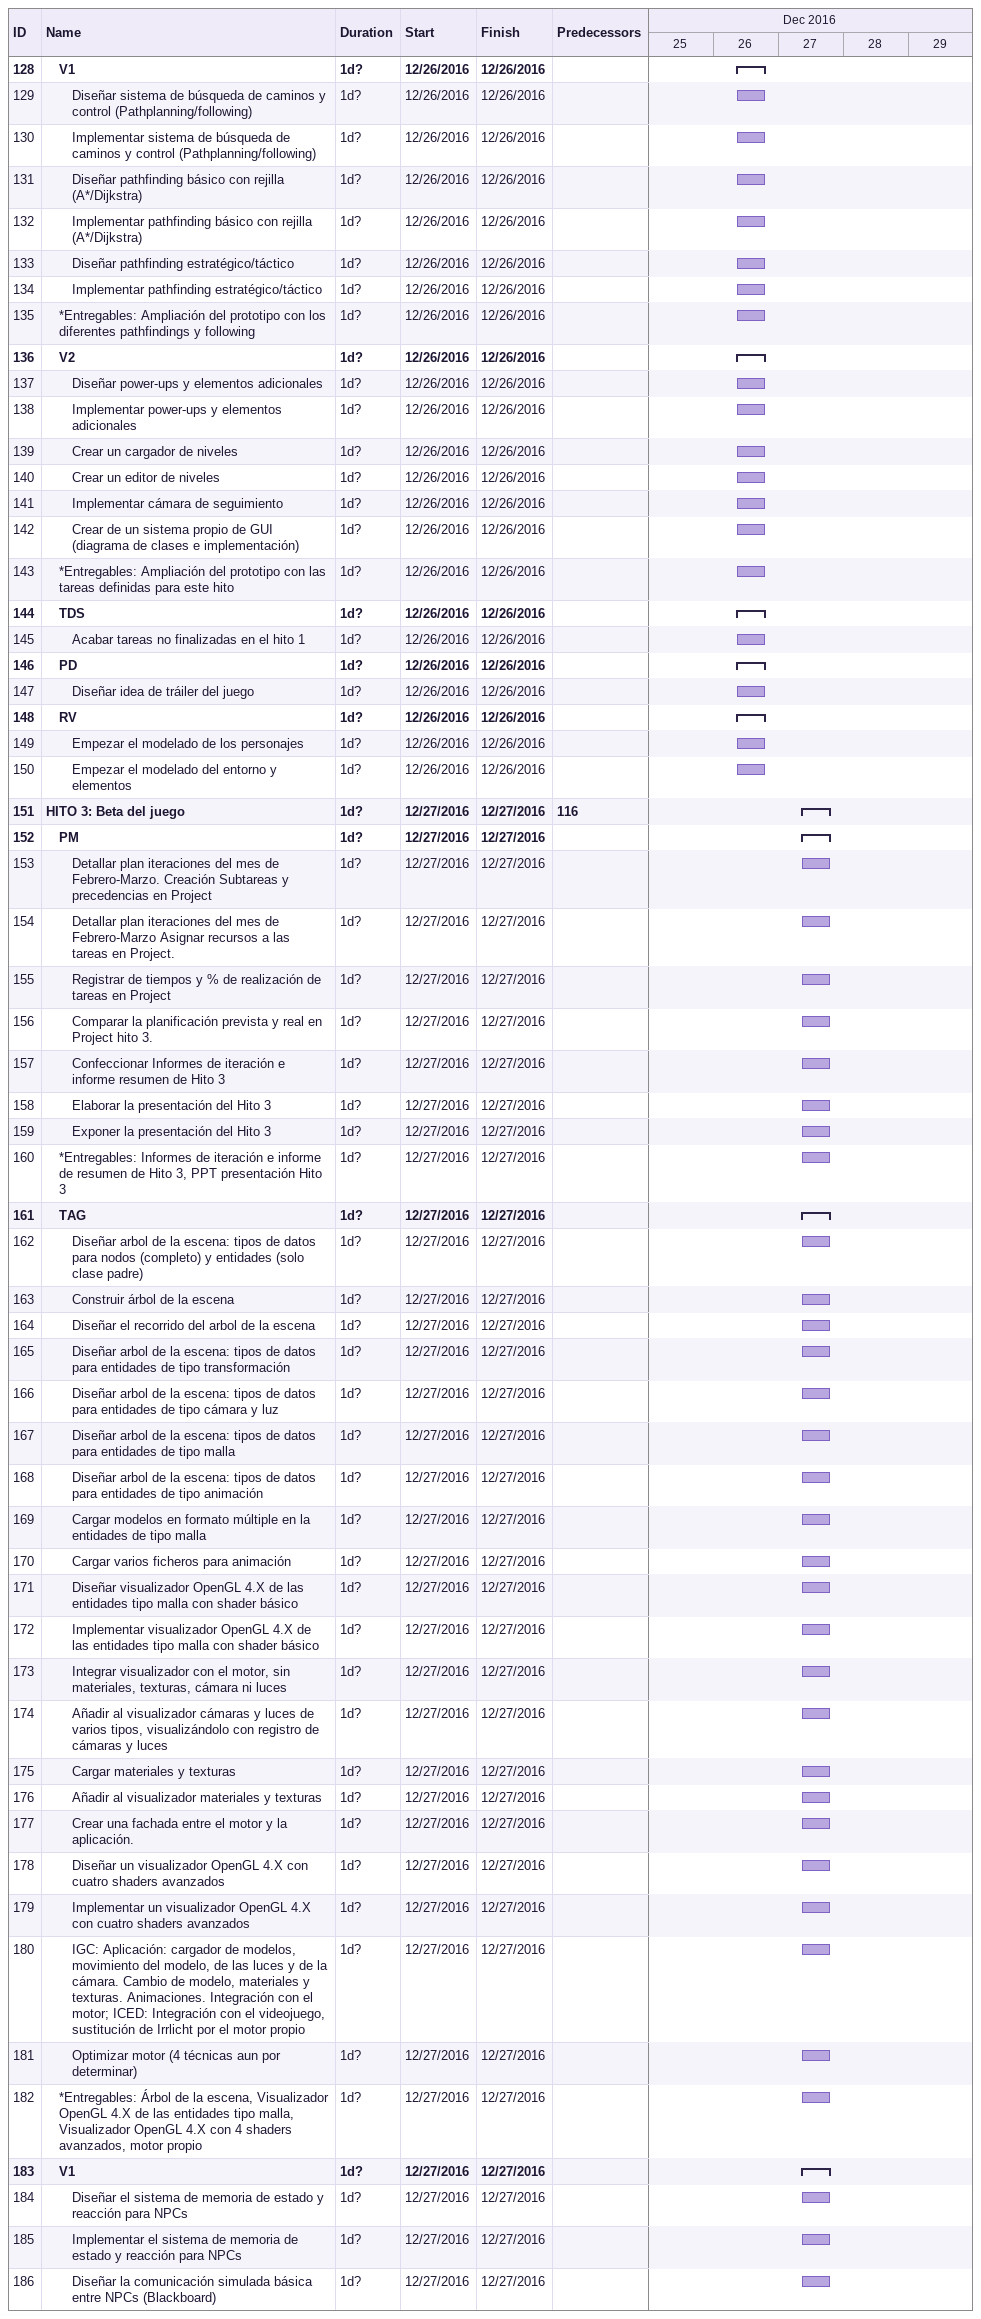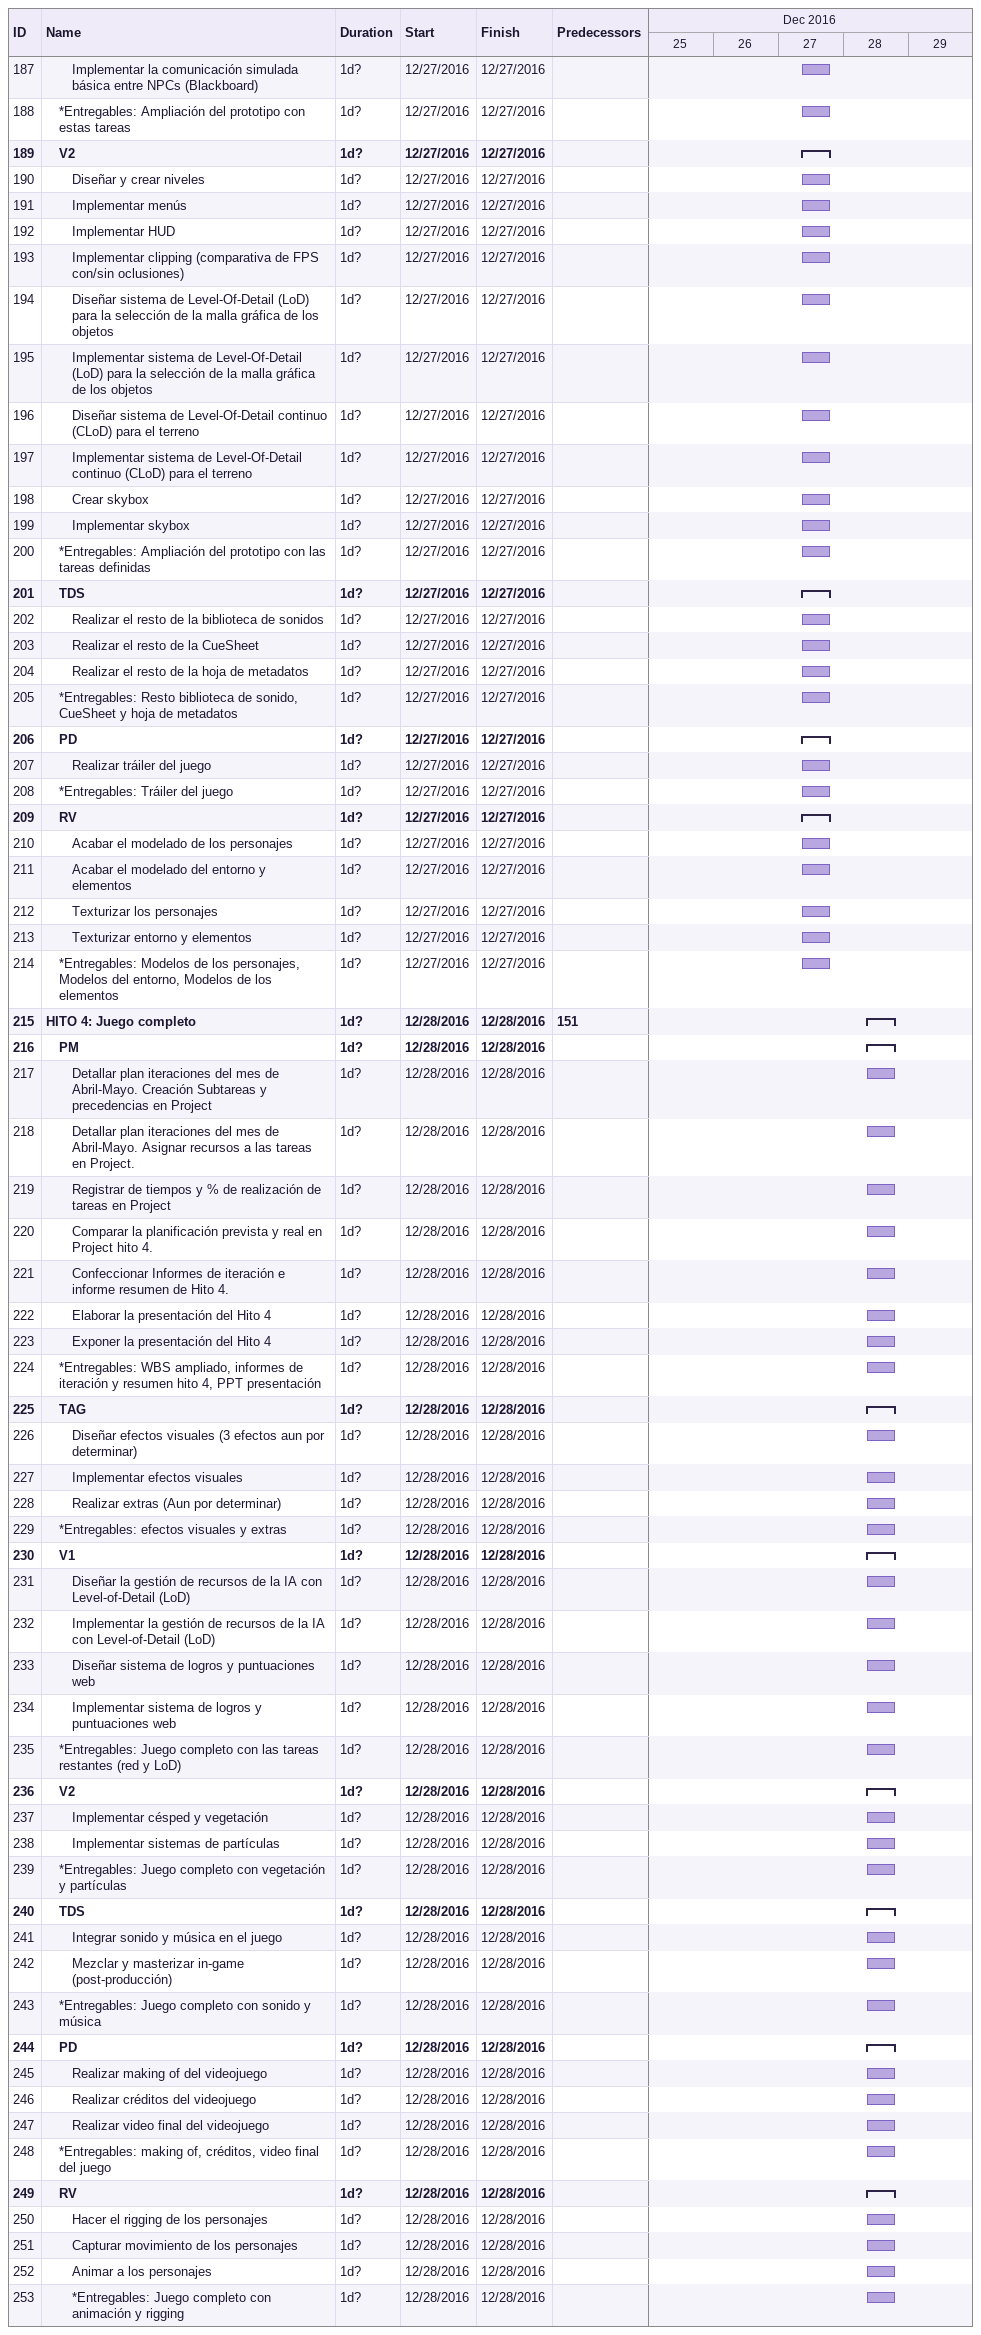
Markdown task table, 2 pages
| ID | Level | Task | Duration | Start | Finish | Predecessors |
|---|---|---|---|---|---|---|
| 128 | 2 | **V1** | 1d? | 2016-12-26 | 2016-12-26 |  |
| 129 | 3 | Diseñar sistema de búsqueda de caminos y control (Pathplanning/following) | 1d? | 2016-12-26 | 2016-12-26 |  |
| 130 | 3 | Implementar sistema de búsqueda de caminos y control (Pathplanning/following) | 1d? | 2016-12-26 | 2016-12-26 |  |
| 131 | 3 | Diseñar pathfinding básico con rejilla (A*/Dijkstra) | 1d? | 2016-12-26 | 2016-12-26 |  |
| 132 | 3 | Implementar pathfinding básico con rejilla (A*/Dijkstra) | 1d? | 2016-12-26 | 2016-12-26 |  |
| 133 | 3 | Diseñar pathfinding estratégico/táctico | 1d? | 2016-12-26 | 2016-12-26 |  |
| 134 | 3 | Implementar pathfinding estratégico/táctico | 1d? | 2016-12-26 | 2016-12-26 |  |
| 135 | 2 | *Entregables: Ampliación del prototipo con los diferentes pathfindings y following | 1d? | 2016-12-26 | 2016-12-26 |  |
| 136 | 2 | **V2** | 1d? | 2016-12-26 | 2016-12-26 |  |
| 137 | 3 | Diseñar power-ups y elementos adicionales | 1d? | 2016-12-26 | 2016-12-26 |  |
| 138 | 3 | Implementar power-ups y elementos adicionales | 1d? | 2016-12-26 | 2016-12-26 |  |
| 139 | 3 | Crear un cargador de niveles | 1d? | 2016-12-26 | 2016-12-26 |  |
| 140 | 3 | Crear un editor de niveles | 1d? | 2016-12-26 | 2016-12-26 |  |
| 141 | 3 | Implementar cámara de seguimiento | 1d? | 2016-12-26 | 2016-12-26 |  |
| 142 | 3 | Crear de un sistema propio de GUI (diagrama de clases e implementación) | 1d? | 2016-12-26 | 2016-12-26 |  |
| 143 | 2 | *Entregables: Ampliación del prototipo con las tareas definidas para este hito | 1d? | 2016-12-26 | 2016-12-26 |  |
| 144 | 2 | **TDS** | 1d? | 2016-12-26 | 2016-12-26 |  |
| 145 | 3 | Acabar tareas no finalizadas en el hito 1 | 1d? | 2016-12-26 | 2016-12-26 |  |
| 146 | 2 | **PD** | 1d? | 2016-12-26 | 2016-12-26 |  |
| 147 | 3 | Diseñar idea de tráiler del juego | 1d? | 2016-12-26 | 2016-12-26 |  |
| 148 | 2 | **RV** | 1d? | 2016-12-26 | 2016-12-26 |  |
| 149 | 3 | Empezar el modelado de los personajes | 1d? | 2016-12-26 | 2016-12-26 |  |
| 150 | 3 | Empezar el modelado del entorno y elementos | 1d? | 2016-12-26 | 2016-12-26 |  |
| 151 | 1 | **HITO 3: Beta del juego** | 1d? | 2016-12-27 | 2016-12-27 | 116 |
| 152 | 2 | **PM** | 1d? | 2016-12-27 | 2016-12-27 |  |
| 153 | 3 | Detallar plan iteraciones del mes de Febrero-Marzo. Creación Subtareas y precedencias en Project | 1d? | 2016-12-27 | 2016-12-27 |  |
| 154 | 3 | Detallar plan iteraciones del mes de Febrero-Marzo Asignar recursos a las tareas en Project. | 1d? | 2016-12-27 | 2016-12-27 |  |
| 155 | 3 | Registrar de tiempos y % de realización de tareas en Project | 1d? | 2016-12-27 | 2016-12-27 |  |
| 156 | 3 | Comparar la planificación prevista y real en Project hito 3. | 1d? | 2016-12-27 | 2016-12-27 |  |
| 157 | 3 | Confeccionar Informes de iteración e informe resumen de Hito 3 | 1d? | 2016-12-27 | 2016-12-27 |  |
| 158 | 3 | Elaborar la presentación del Hito 3 | 1d? | 2016-12-27 | 2016-12-27 |  |
| 159 | 3 | Exponer la presentación del Hito 3 | 1d? | 2016-12-27 | 2016-12-27 |  |
| 160 | 2 | *Entregables: Informes de iteración e informe de resumen de Hito 3, PPT presentación Hito 3 | 1d? | 2016-12-27 | 2016-12-27 |  |
| 161 | 2 | **TAG** | 1d? | 2016-12-27 | 2016-12-27 |  |
| 162 | 3 | Diseñar arbol de la escena: tipos de datos para nodos (completo) y entidades (solo clase padre) | 1d? | 2016-12-27 | 2016-12-27 |  |
| 163 | 3 | Construir árbol de la escena | 1d? | 2016-12-27 | 2016-12-27 |  |
| 164 | 3 | Diseñar el recorrido del arbol de la escena | 1d? | 2016-12-27 | 2016-12-27 |  |
| 165 | 3 | Diseñar arbol de la escena: tipos de datos para entidades de tipo transformación | 1d? | 2016-12-27 | 2016-12-27 |  |
| 166 | 3 | Diseñar arbol de la escena: tipos de datos para entidades de tipo cámara y luz | 1d? | 2016-12-27 | 2016-12-27 |  |
| 167 | 3 | Diseñar arbol de la escena: tipos de datos para entidades de tipo malla | 1d? | 2016-12-27 | 2016-12-27 |  |
| 168 | 3 | Diseñar arbol de la escena: tipos de datos para entidades de tipo animación | 1d? | 2016-12-27 | 2016-12-27 |  |
| 169 | 3 | Cargar modelos en formato múltiple en la entidades de tipo malla | 1d? | 2016-12-27 | 2016-12-27 |  |
| 170 | 3 | Cargar varios ficheros para animación | 1d? | 2016-12-27 | 2016-12-27 |  |
| 171 | 3 | Diseñar visualizador OpenGL 4.X de las entidades tipo malla con shader básico | 1d? | 2016-12-27 | 2016-12-27 |  |
| 172 | 3 | Implementar visualizador OpenGL 4.X de las entidades tipo malla con shader básico | 1d? | 2016-12-27 | 2016-12-27 |  |
| 173 | 3 | Integrar visualizador con el motor, sin materiales, texturas, cámara ni luces | 1d? | 2016-12-27 | 2016-12-27 |  |
| 174 | 3 | Añadir al visualizador cámaras y luces de varios tipos, visualizándolo con registro de cámaras y luces | 1d? | 2016-12-27 | 2016-12-27 |  |
| 175 | 3 | Cargar materiales y texturas | 1d? | 2016-12-27 | 2016-12-27 |  |
| 176 | 3 | Añadir al visualizador materiales y texturas | 1d? | 2016-12-27 | 2016-12-27 |  |
| 177 | 3 | Crear una fachada entre el motor y la aplicación. | 1d? | 2016-12-27 | 2016-12-27 |  |
| 178 | 3 | Diseñar un visualizador OpenGL 4.X con cuatro shaders avanzados | 1d? | 2016-12-27 | 2016-12-27 |  |
| 179 | 3 | Implementar un visualizador OpenGL 4.X con cuatro shaders avanzados | 1d? | 2016-12-27 | 2016-12-27 |  |
| 180 | 3 | IGC: Aplicación: cargador de modelos, movimiento del modelo, de las luces y de la cámara. Cambio de modelo, materiales y texturas. Animaciones. Integración con el motor; ICED: Integración con el videojuego, sustitución de Irrlicht por el motor propio | 1d? | 2016-12-27 | 2016-12-27 |  |
| 181 | 3 | Optimizar motor (4 técnicas aun por determinar) | 1d? | 2016-12-27 | 2016-12-27 |  |
| 182 | 2 | *Entregables: Árbol de la escena, Visualizador OpenGL 4.X de las entidades tipo malla, Visualizador OpenGL 4.X con 4 shaders avanzados, motor propio | 1d? | 2016-12-27 | 2016-12-27 |  |
| 183 | 2 | **V1** | 1d? | 2016-12-27 | 2016-12-27 |  |
| 184 | 3 | Diseñar el sistema de memoria de estado y reacción para NPCs | 1d? | 2016-12-27 | 2016-12-27 |  |
| 185 | 3 | Implementar el sistema de memoria de estado y reacción para NPCs | 1d? | 2016-12-27 | 2016-12-27 |  |
| 186 | 3 | Diseñar la comunicación simulada básica entre NPCs (Blackboard) | 1d? | 2016-12-27 | 2016-12-27 |  |
| 187 | 3 | Implementar la comunicación simulada básica entre NPCs (Blackboard) | 1d? | 2016-12-27 | 2016-12-27 |  |
| 188 | 2 | *Entregables: Ampliación del prototipo con estas tareas | 1d? | 2016-12-27 | 2016-12-27 |  |
| 189 | 2 | **V2** | 1d? | 2016-12-27 | 2016-12-27 |  |
| 190 | 3 | Diseñar y crear niveles | 1d? | 2016-12-27 | 2016-12-27 |  |
| 191 | 3 | Implementar menús | 1d? | 2016-12-27 | 2016-12-27 |  |
| 192 | 3 | Implementar HUD | 1d? | 2016-12-27 | 2016-12-27 |  |
| 193 | 3 | Implementar clipping (comparativa de FPS con/sin oclusiones) | 1d? | 2016-12-27 | 2016-12-27 |  |
| 194 | 3 | Diseñar sistema de Level-Of-Detail (LoD) para la selección de la malla gráfica de los objetos | 1d? | 2016-12-27 | 2016-12-27 |  |
| 195 | 3 | Implementar sistema de Level-Of-Detail (LoD) para la selección de la malla gráfica de los objetos | 1d? | 2016-12-27 | 2016-12-27 |  |
| 196 | 3 | Diseñar sistema de Level-Of-Detail continuo (CLoD) para el terreno | 1d? | 2016-12-27 | 2016-12-27 |  |
| 197 | 3 | Implementar sistema de Level-Of-Detail continuo (CLoD) para el terreno | 1d? | 2016-12-27 | 2016-12-27 |  |
| 198 | 3 | Crear skybox | 1d? | 2016-12-27 | 2016-12-27 |  |
| 199 | 3 | Implementar skybox | 1d? | 2016-12-27 | 2016-12-27 |  |
| 200 | 2 | *Entregables: Ampliación del prototipo con las tareas definidas | 1d? | 2016-12-27 | 2016-12-27 |  |
| 201 | 2 | **TDS** | 1d? | 2016-12-27 | 2016-12-27 |  |
| 202 | 3 | Realizar el resto de la biblioteca de sonidos | 1d? | 2016-12-27 | 2016-12-27 |  |
| 203 | 3 | Realizar el resto de la CueSheet | 1d? | 2016-12-27 | 2016-12-27 |  |
| 204 | 3 | Realizar el resto de la hoja de metadatos | 1d? | 2016-12-27 | 2016-12-27 |  |
| 205 | 2 | *Entregables: Resto biblioteca de sonido, CueSheet y hoja de metadatos | 1d? | 2016-12-27 | 2016-12-27 |  |
| 206 | 2 | **PD** | 1d? | 2016-12-27 | 2016-12-27 |  |
| 207 | 3 | Realizar tráiler del juego | 1d? | 2016-12-27 | 2016-12-27 |  |
| 208 | 2 | *Entregables: Tráiler del juego | 1d? | 2016-12-27 | 2016-12-27 |  |
| 209 | 2 | **RV** | 1d? | 2016-12-27 | 2016-12-27 |  |
| 210 | 3 | Acabar el modelado de los personajes | 1d? | 2016-12-27 | 2016-12-27 |  |
| 211 | 3 | Acabar el modelado del entorno y elementos | 1d? | 2016-12-27 | 2016-12-27 |  |
| 212 | 3 | Texturizar los personajes | 1d? | 2016-12-27 | 2016-12-27 |  |
| 213 | 3 | Texturizar entorno y elementos | 1d? | 2016-12-27 | 2016-12-27 |  |
| 214 | 2 | *Entregables: Modelos de los personajes, Modelos del entorno, Modelos de los elementos | 1d? | 2016-12-27 | 2016-12-27 |  |
| 215 | 1 | **HITO 4: Juego completo** | 1d? | 2016-12-28 | 2016-12-28 | 151 |
| 216 | 2 | **PM** | 1d? | 2016-12-28 | 2016-12-28 |  |
| 217 | 3 | Detallar plan iteraciones del mes de Abril-Mayo. Creación Subtareas y precedencias en Project | 1d? | 2016-12-28 | 2016-12-28 |  |
| 218 | 3 | Detallar plan iteraciones del mes de Abril-Mayo. Asignar recursos a las tareas en Project. | 1d? | 2016-12-28 | 2016-12-28 |  |
| 219 | 3 | Registrar de tiempos y % de realización de tareas en Project | 1d? | 2016-12-28 | 2016-12-28 |  |
| 220 | 3 | Comparar la planificación prevista y real en Project hito 4. | 1d? | 2016-12-28 | 2016-12-28 |  |
| 221 | 3 | Confeccionar Informes de iteración e informe resumen de Hito 4. | 1d? | 2016-12-28 | 2016-12-28 |  |
| 222 | 3 | Elaborar la presentación del Hito 4 | 1d? | 2016-12-28 | 2016-12-28 |  |
| 223 | 3 | Exponer la presentación del Hito 4 | 1d? | 2016-12-28 | 2016-12-28 |  |
| 224 | 2 | *Entregables: WBS ampliado, informes de iteración y resumen hito 4, PPT presentación | 1d? | 2016-12-28 | 2016-12-28 |  |
| 225 | 2 | **TAG** | 1d? | 2016-12-28 | 2016-12-28 |  |
| 226 | 3 | Diseñar efectos visuales (3 efectos aun por determinar) | 1d? | 2016-12-28 | 2016-12-28 |  |
| 227 | 3 | Implementar efectos visuales | 1d? | 2016-12-28 | 2016-12-28 |  |
| 228 | 3 | Realizar extras (Aun por determinar) | 1d? | 2016-12-28 | 2016-12-28 |  |
| 229 | 2 | *Entregables: efectos visuales y extras | 1d? | 2016-12-28 | 2016-12-28 |  |
| 230 | 2 | **V1** | 1d? | 2016-12-28 | 2016-12-28 |  |
| 231 | 3 | Diseñar la gestión de recursos de la IA con Level-of-Detail (LoD) | 1d? | 2016-12-28 | 2016-12-28 |  |
| 232 | 3 | Implementar la gestión de recursos de la IA con Level-of-Detail (LoD) | 1d? | 2016-12-28 | 2016-12-28 |  |
| 233 | 3 | Diseñar sistema de logros y puntuaciones web | 1d? | 2016-12-28 | 2016-12-28 |  |
| 234 | 3 | Implementar sistema de logros y puntuaciones web | 1d? | 2016-12-28 | 2016-12-28 |  |
| 235 | 2 | *Entregables: Juego completo con las tareas restantes (red y LoD) | 1d? | 2016-12-28 | 2016-12-28 |  |
| 236 | 2 | **V2** | 1d? | 2016-12-28 | 2016-12-28 |  |
| 237 | 3 | Implementar césped y vegetación | 1d? | 2016-12-28 | 2016-12-28 |  |
| 238 | 3 | Implementar sistemas de partículas | 1d? | 2016-12-28 | 2016-12-28 |  |
| 239 | 2 | *Entregables: Juego completo con vegetación y partículas | 1d? | 2016-12-28 | 2016-12-28 |  |
| 240 | 2 | **TDS** | 1d? | 2016-12-28 | 2016-12-28 |  |
| 241 | 3 | Integrar sonido y música en el juego | 1d? | 2016-12-28 | 2016-12-28 |  |
| 242 | 3 | Mezclar y masterizar in-game (post-producción) | 1d? | 2016-12-28 | 2016-12-28 |  |
| 243 | 2 | *Entregables: Juego completo con sonido y música | 1d? | 2016-12-28 | 2016-12-28 |  |
| 244 | 2 | **PD** | 1d? | 2016-12-28 | 2016-12-28 |  |
| 245 | 3 | Realizar making of del videojuego | 1d? | 2016-12-28 | 2016-12-28 |  |
| 246 | 3 | Realizar créditos del videojuego | 1d? | 2016-12-28 | 2016-12-28 |  |
| 247 | 3 | Realizar video final del videojuego | 1d? | 2016-12-28 | 2016-12-28 |  |
| 248 | 2 | *Entregables: making of, créditos, video final del juego | 1d? | 2016-12-28 | 2016-12-28 |  |
| 249 | 2 | **RV** | 1d? | 2016-12-28 | 2016-12-28 |  |
| 250 | 3 | Hacer el rigging de los personajes | 1d? | 2016-12-28 | 2016-12-28 |  |
| 251 | 3 | Capturar movimiento de los personajes | 1d? | 2016-12-28 | 2016-12-28 |  |
| 252 | 3 | Animar a los personajes | 1d? | 2016-12-28 | 2016-12-28 |  |
| 253 | 3 | *Entregables: Juego completo con animación y rigging | 1d? | 2016-12-28 | 2016-12-28 |  |
